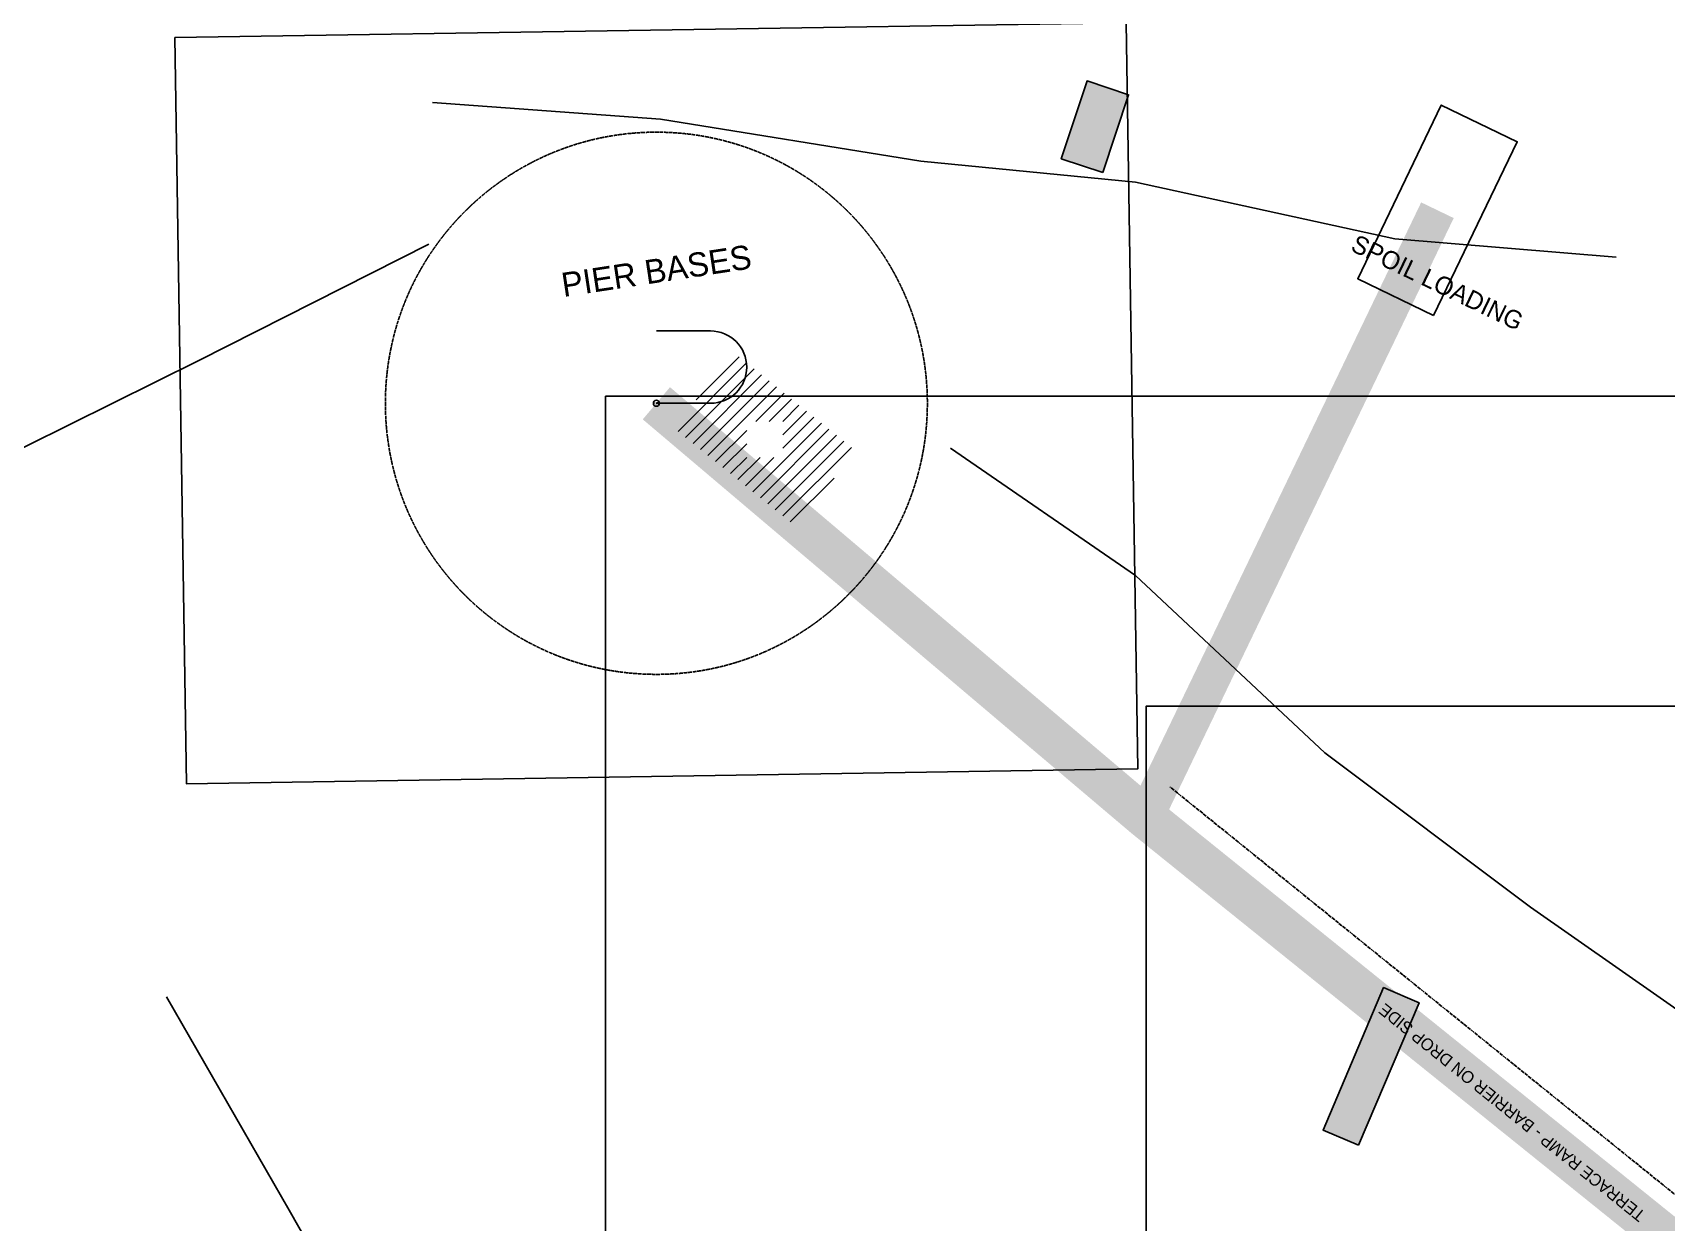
# Model space of a CAD drawing. Header units: millimetres. Extents: x 0 to 476461836, y 0 to 306518700.
# Drawn here: x 475268779 to 475540061, y 305886007 to 306083480 of the extents above; entities that cross this region are included whole.
import ezdxf
from ezdxf.enums import TextEntityAlignment as Align

# ---------------------------------------------------------------- set-up
doc = ezdxf.new("R2010")
doc.units = ezdxf.units.MM
doc.header["$LTSCALE"] = 500
doc.linetypes.add('DASHED', pattern=[1.524, 1.27, -0.254])
for name, color, linetype in [('IMAGES', 7, 'Continuous'), ('OSBASE$0$Building', 8, 'Continuous'), ('OSBASE$0$Field Boundary', 9, 'Continuous'), ('TW_BARRIER', 1, 'DASHED'), ('TW_CRANE RADIUS', 1, 'DASHED'), ('TW_EXCLUSION ZONE', 1, 'CONTINUOUS'), ('TW_HAUL ROAD', 30, 'CONTINUOUS'), ('TW_HERAS', 8, 'HERAS_TXT'), ('TW_LOADING BAY', 40, 'CONTINUOUS'), ('TW_SYMBOLS', 7, 'CONTINUOUS'), ('Z_SHEET', 8, 'Continuous'), ('Z_TEXT', 7, 'CONTINUOUS')]:
    doc.layers.add(name, color=color, linetype=linetype)
doc.linetypes.add('HERAS_TXT', pattern='A,4000,-750,["H",Standard,S=600,R=0,X=-250,Y=-300],-750', length=5500)
picture_1 = doc.add_image_def('image1.jpg', size_in_pixel=(6000, 4000))

# ---------------------------------------------------------------- blocks, each defined once
blk = doc.blocks.new('MOBILE_CRANE')
blk.add_circle((0, 0), 500)
blk.add_text('MO', height=400).set_placement((0, 0), align=Align.MIDDLE_CENTER)

msp = doc.modelspace()

# ---------------------------------------------------------------- hatches: boundary and pattern name
at = {"layer": 'OSBASE$0$Building'}
for points in [[(475446485, 306060274), (475450767, 306073173), (475443861, 306075465), (475439580, 306062566)], [(475488969, 305898791), (475499013, 305922450), (475493099, 305924961), (475483055, 305901302)]]:
    msp.add_hatch(color=8, dxfattribs=at).paths.add_polyline_path(points)
at = {"layer": 'TW_EXCLUSION ZONE'}
h = msp.add_hatch(dxfattribs=at)
h.set_pattern_fill('ANSI31', scale=500)
h.paths.add_polyline_path([(475405493, 306014045), (475385240, 306030349), (475375207, 306017885), (475395460, 306001581)])
h.paths.add_polyline_path([(475387350, 306012965), (475393350, 306012965), (475393350, 306018965), (475387350, 306018965)], flags=16)

# ---------------------------------------------------------------- linework, layer by layer
at = {"layer": 'OSBASE$0$Building'}
for points in [[(475446485, 306060274), (475450767, 306073173), (475443861, 306075465), (475439580, 306062566)], [(475488969, 305898791), (475499013, 305922450), (475493099, 305924961), (475483055, 305901302)]]:
    msp.add_lwpolyline(points, close=True, dxfattribs=at)
at = {"layer": 'OSBASE$0$Field Boundary'}
for points in [[(475531749, 306046213), (475494955, 306049285), (475451918, 306058645), (475416240, 306062133), (475373046, 306069152), (475335188, 306071915)], [(475156512, 305959130), (475189626, 305979176), (475227366, 305993115), (475260594, 306011332), (475296364, 306029039), (475334589, 306048362)], [(475577384, 305888318), (475546976, 305917754), (475517489, 305938311), (475483353, 305963965), (475451915, 305993384), (475421197, 306014539)], [(475390034, 305749729), (475369006, 305784619), (475352757, 305818525), (475331514, 305852606), (475311376, 305888001), (475291008, 305923446)]]:
    msp.add_lwpolyline(points, dxfattribs=at)
at = {"layer": 'TW_BARRIER'}
msp.add_lwpolyline([(475699206, 305802977), (475578117, 305861070), (475457611, 305958300)], dxfattribs=at)
at = {"layer": 'TW_CRANE RADIUS'}
msp.add_circle((475372350, 306021965), 45000, dxfattribs=at)
at = {"layer": 'TW_HAUL ROAD'}
for points, const_width in [([(475453535, 305953237), (475502055, 306054008)], 6000), ([(475879496, 305620055), (475818019, 305708996), (475696394, 305797117), (475575305, 305855210), (475453535, 305953237), (475372350, 306021965)], 7000)]:
    msp.add_lwpolyline(points, dxfattribs=dict(at, const_width=const_width))
at = {"layer": 'TW_HAUL ROAD', "elevation": 87500}
msp.add_lwpolyline([(475372350, 306021965), (475381350, 306021965, 1), (475381350, 306033965), (475372350, 306033965)], format="xyb", dxfattribs=at)
at = {"layer": 'TW_HERAS'}
msp.add_lwpolyline([(475292403, 306082673), (475450387, 306085111), (475452299, 305961258), (475294312, 305958819)], close=True, dxfattribs=at)
at = {"layer": 'TW_LOADING BAY'}
msp.add_lwpolyline([(475501421, 306036555), (475515303, 306065387), (475502689, 306071461), (475488807, 306042629)], close=True, dxfattribs=at)
at = {"layer": 'Z_SHEET'}
msp.add_lwpolyline([(475453660, 305674670), (475874160, 305674670), (475874160, 305971670), (475453660, 305971670)], close=True, dxfattribs=at)

# ---------------------------------------------------------------- block references
at = {"layer": 'TW_SYMBOLS', "rotation": 0.8840066562372121}
msp.add_blockref('MOBILE_CRANE', (475372350, 306021965), dxfattribs=at)

# ---------------------------------------------------------------- texts
at = {"layer": 'Z_TEXT'}
for s, height, rotation, p in [('SPOIL LOADING', 3000, -25.71024, (475502055, 306042008)), ('PIER BASES', 4000, 8.64476, (475372350, 306043965)), ('TERRACE RAMP - BARRIER ON DROP SIDE', 2000, 141.16532, (475514420, 305904224))]:
    msp.add_text(s, height=height, rotation=rotation, dxfattribs=at).set_placement(p, align=Align.MIDDLE_CENTER)

# ---------------------------------------------------------------- pictures from other files: only their frames are drawn
at = {"layer": 'IMAGES'}
image = msp.add_image(picture_1, insert=(475363910, 305623170), size_in_units=(600000, 400000), dxfattribs=at)

doc.saveas('drawing.dxf')
